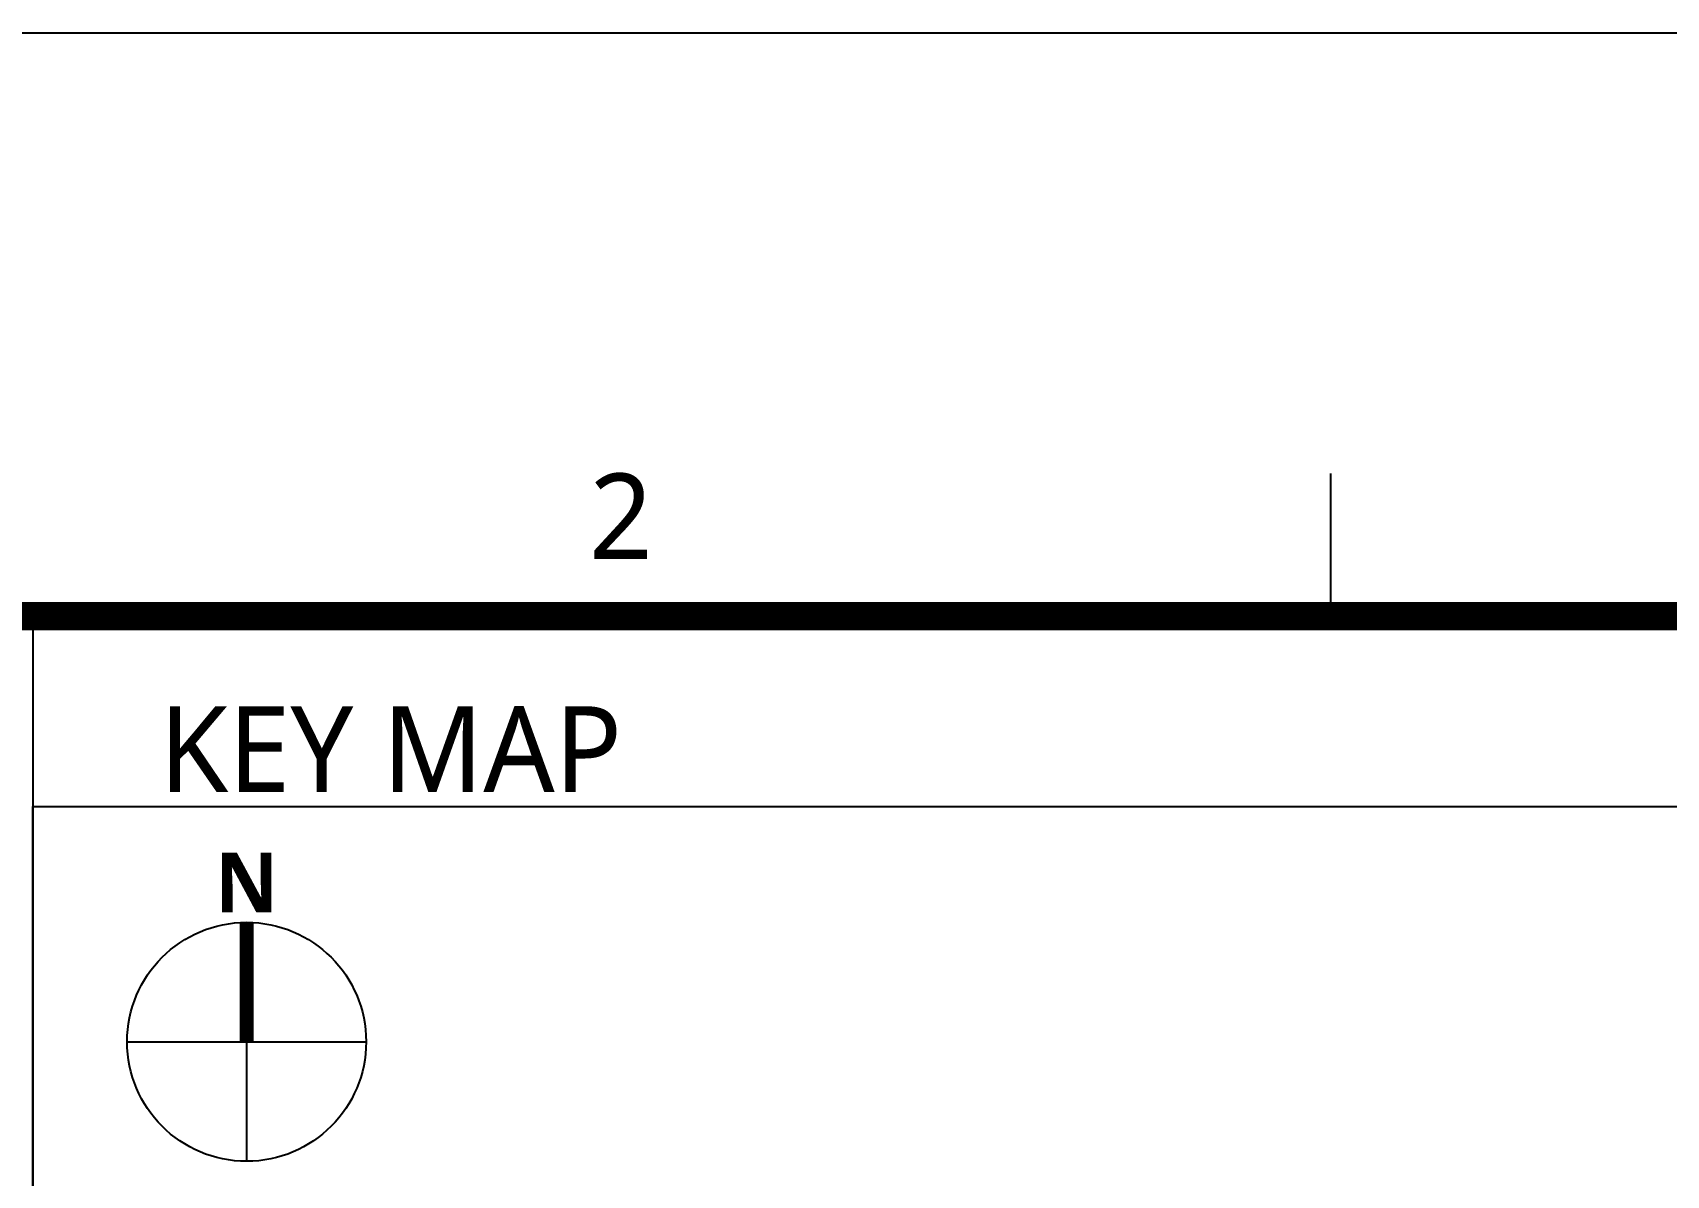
# Model space of a CAD drawing. Header units: millimetres. Extents: x -17369 to 294000, y -718917 to 220315.
# Drawn here: x 253797 to 273840, y -189908 to -175892 of the extents above; entities that cross this region are included whole.
import ezdxf
from ezdxf.enums import TextEntityAlignment as Align
from ezdxf.xclip import XClip

# ---------------------------------------------------------------- set-up
doc = ezdxf.new("R2010")
doc.units = ezdxf.units.MM
doc.header["$LTSCALE"] = 350
doc.header["$XCLIPFRAME"] = 2
doc.layers.get('Defpoints').update_dxf_attribs({"color": 181})
for name, color, linetype in [('A-TEXT', 7, 'Continuous'), ('FORM$0$KIA-Form$2$A-FORM', 7, 'Continuous'), ('SIGN', 7, 'Continuous')]:
    doc.layers.add(name, color=color, linetype=linetype)
doc.layers.add('X-200-S-COL$0$Defpoint', color=171, linetype='Continuous', plot=False)
doc.styles.add('FORM$0$맑은고딕', font='malgun.ttf')
doc.styles.add('맑은고딕', font='malgun.ttf')
doc.styles.add('맑은고딕B', font='malgunbd.ttf')

# ---------------------------------------------------------------- blocks, each defined once
blk = doc.blocks.new('X-200-S-COL$0$Form-Bo')
blk.add_lwpolyline([(0, 207900), (294000, 207900), (294000, 0), (0, 0)], close=True)
blk = doc.blocks.new('방위')
at = {"layer": 'SIGN', "color": 0}
for p, q in [((-6, 0), (6, 0)), ((0, 0), (0, -6))]:
    blk.add_line(p, q, dxfattribs=at)
at = {"layer": 'SIGN', "color": 0, "const_width": 0.692}
blk.add_lwpolyline([(0, 0), (0, 6)], dxfattribs=at)
at = {"layer": 'SIGN', "color": 0}
blk.add_circle((0, 0), 6, dxfattribs=at)
at = {"layer": 'SIGN', "color": 3, "style": '맑은고딕B'}
blk.add_text('N', height=3, dxfattribs=at).set_placement((0, 8), align=Align.MIDDLE)
blk = doc.blocks.new('xref key map')
blk.add_lwpolyline([(0, 1551302), (2389260, 1551302), (2389260, 0), (0, 0)], close=True)

msp = doc.modelspace()

# ---------------------------------------------------------------- linework, layer by layer
at = {"layer": 'Defpoints', "color": 3}
msp.add_lwpolyline([(0, -175892.4), (294000, -175892.4), (294000, -383792.4), (0, -383792.4)], close=True, dxfattribs=at)
at = {"layer": 'FORM$0$KIA-Form$2$A-FORM'}
msp.add_line((269725.3, -183049.8), (269725.3, -181299.8), dxfattribs=at)
at = {"layer": 'FORM$0$KIA-Form$2$A-FORM', "color": 6, "const_width": 350}
msp.add_lwpolyline([(287147, -376635), (287147, -183049.8), (8400, -183049.8), (8400, -376635)], close=True, dxfattribs=at)

# ---------------------------------------------------------------- block references
at = {"layer": 'SIGN', "xscale": 244.2708333332652, "yscale": 244.2708333332652, "zscale": 244.2708333332652}
msp.add_blockref('방위', (256422.2, -188270.6), dxfattribs=at)
at = {"layer": 'X-200-S-COL$0$Defpoint'}
msp.add_blockref('X-200-S-COL$0$Form-Bo', (0, -383792.4), dxfattribs=at)

# ---------------------------------------------------------------- texts
at = {"layer": 'A-TEXT', "color": 3, "style": '맑은고딕'}
msp.add_text('KEY MAP', height=1050, dxfattribs=at).set_placement((255350.3, -185204.5))
at = {"layer": 'FORM$0$KIA-Form$2$A-FORM', "color": 4, "style": 'FORM$0$맑은고딕'}
msp.add_text('2', height=1050, dxfattribs=at).set_placement((261014.5, -181299.8), align=Align.TOP_CENTER)

# ---------------------------------------------------------------- next in the draw order: block references
ref = msp.add_blockref('xref key map', (253797.2, -207036.5), dxfattribs=dict(xscale=0.01395821451102549, yscale=0.01395821451102549, zscale=0.01395821451102549))
XClip(ref).set_block_clipping_path([(-0.0000000075, 167165.6021255665), (2389260.125662934, 1718467.6565462798)])

# ---------------------------------------------------------------- next in the draw order: linework, layer by layer
msp.add_lwpolyline([(253797.2, -183049.8), (253797.2, -364035)])

doc.saveas('drawing.dxf')
